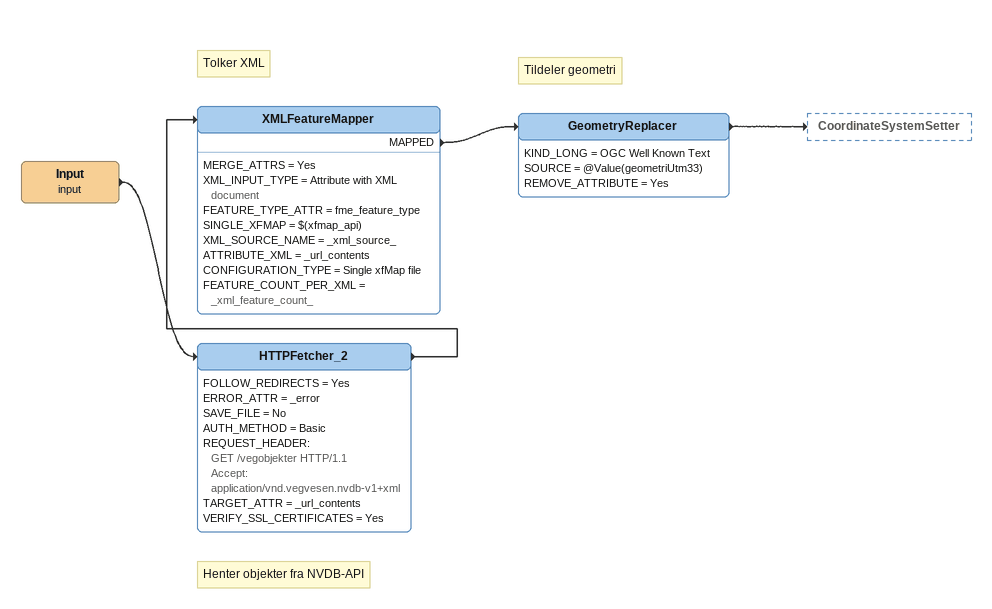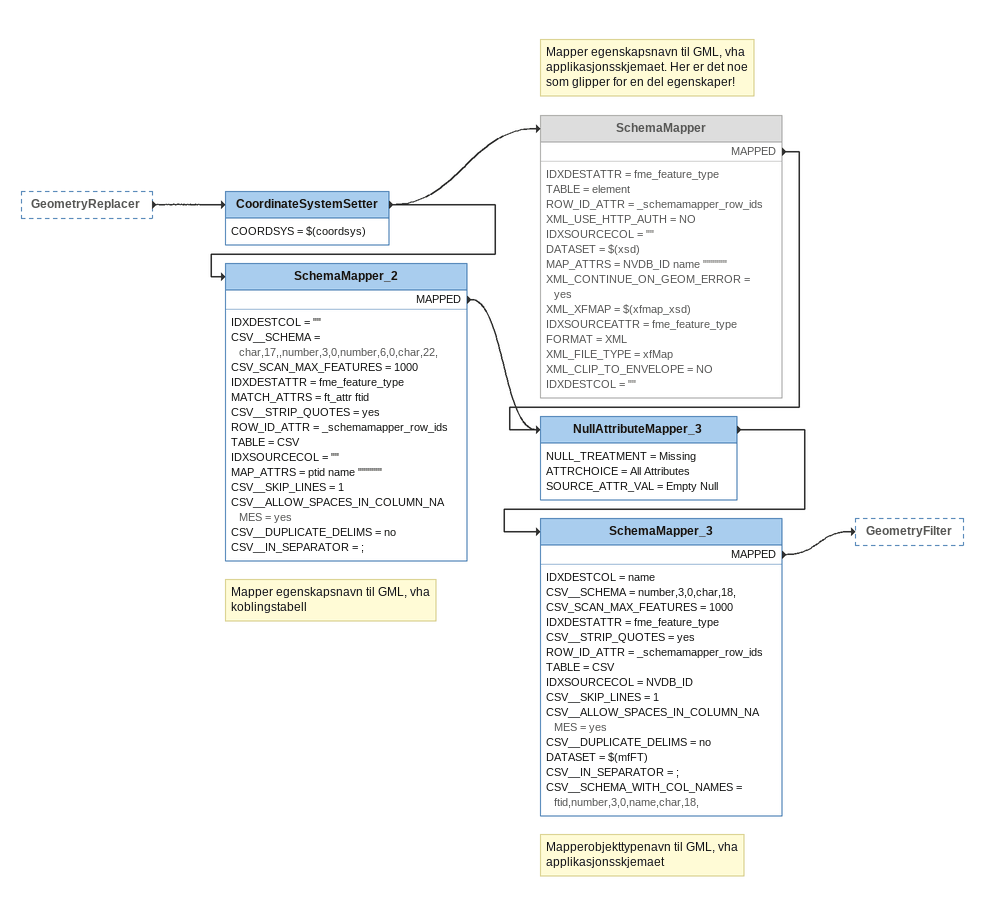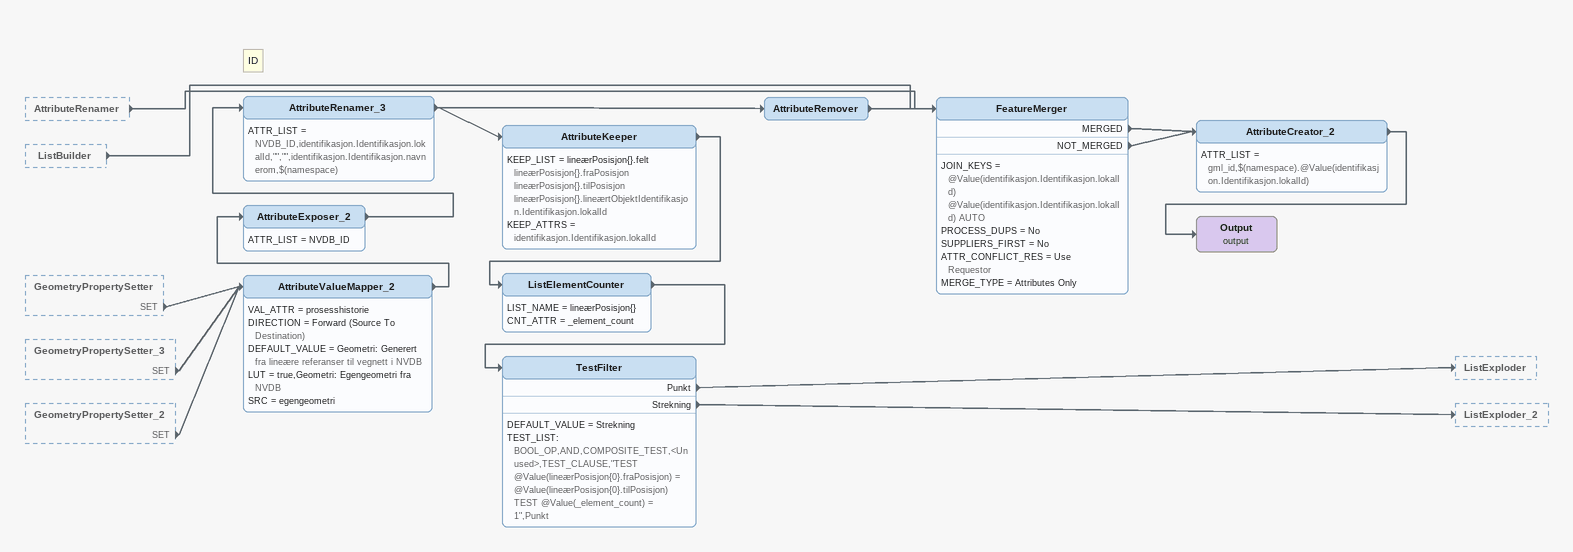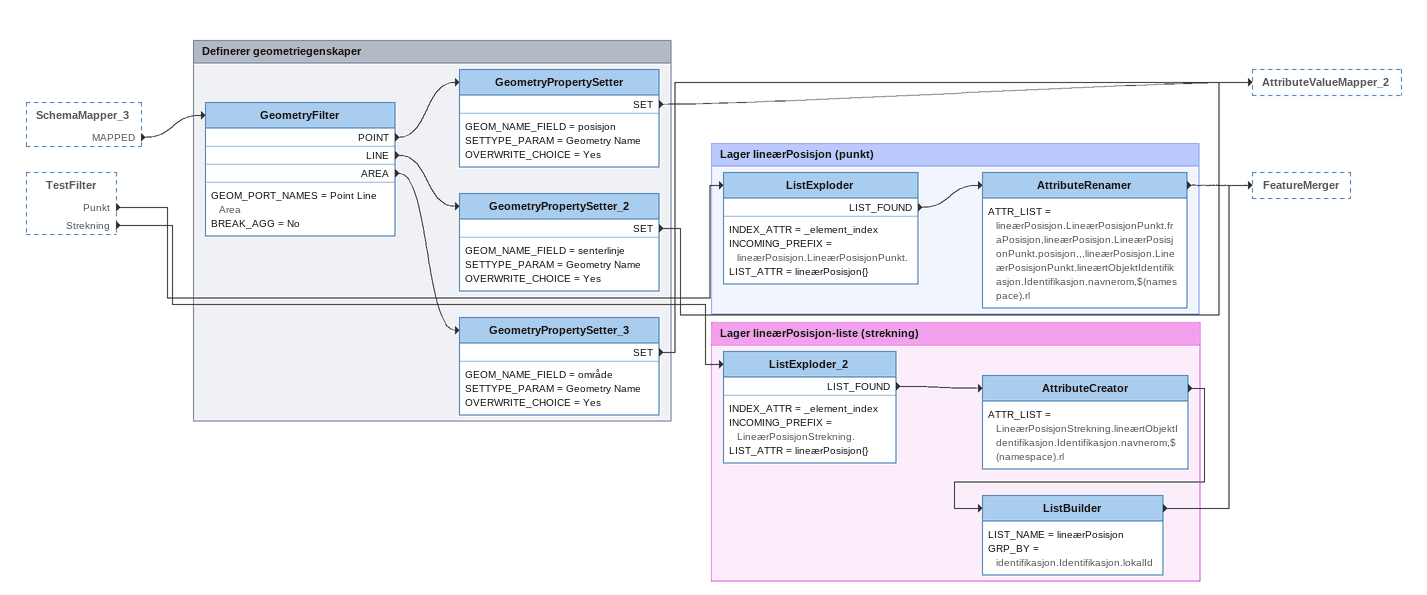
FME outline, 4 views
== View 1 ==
Input (input)
    -> HTTPFetcher_2
Note: Henter objekter fra NVDB-API
HTTPFetcher_2
    FOLLOW_REDIRECTS = Yes
    ERROR_ATTR = _error
    SAVE_FILE = No
    AUTH_METHOD = Basic
    REQUEST_HEADER:
      GET /vegobjekter HTTP/1.1
      Accept: application/vnd.vegvesen.nvdb-v1+xml
    TARGET_ATTR = _url_contents
    VERIFY_SSL_CERTIFICATES = Yes
    -> XMLFeatureMapper
Note: Tolker XML
XMLFeatureMapper
    MERGE_ATTRS = Yes
    XML_INPUT_TYPE = Attribute with XML document
    FEATURE_TYPE_ATTR = fme_feature_type
    SINGLE_XFMAP = $(xfmap_api)
    XML_SOURCE_NAME = _xml_source_
    ATTRIBUTE_XML = _url_contents
    CONFIGURATION_TYPE = Single xfMap file
    FEATURE_COUNT_PER_XML = _xml_feature_count_
    MAPPED -> GeometryReplacer
Note: Tildeler geometri
GeometryReplacer
    KIND_LONG = OGC Well Known Text
    SOURCE = @Value(geometriUtm33)
    REMOVE_ATTRIBUTE = Yes
    -> CoordinateSystemSetter

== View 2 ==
GeometryReplacer [outside]
    -> CoordinateSystemSetter
CoordinateSystemSetter
    COORDSYS = $(coordsys)
    -> SchemaMapper
    -> SchemaMapper_2
Note: Mapper egenskapsnavn til GML, vha applikasjonsskjemaet. Her er det noe som glipper for en del egenskaper!
SchemaMapper [off]
    IDXDESTATTR = fme_feature_type
    TABLE = element
    ROW_ID_ATTR = _schemamapper_row_ids
    XML_USE_HTTP_AUTH = NO
    IDXSOURCECOL = ""
    DATASET = $(xsd)
    MAP_ATTRS = NVDB_ID name """"""
    XML_CONTINUE_ON_GEOM_ERROR = yes
    XML_XFMAP = $(xfmap_xsd)
    IDXSOURCEATTR = fme_feature_type
    FORMAT = XML
    XML_FILE_TYPE = xfMap
    XML_CLIP_TO_ENVELOPE = NO
    IDXDESTCOL = ""
    MAPPED -> NullAttributeMapper_3
Note: Mapper egenskapsnavn til GML, vha koblingstabell
SchemaMapper_2
    IDXDESTCOL = ""
    CSV__SCHEMA = char,17,,number,3,0,number,6,0,char,22,
    CSV_SCAN_MAX_FEATURES = 1000
    IDXDESTATTR = fme_feature_type
    MATCH_ATTRS = ft_attr ftid
    CSV__STRIP_QUOTES = yes
    ROW_ID_ATTR = _schemamapper_row_ids
    TABLE = CSV
    IDXSOURCECOL = ""
    MAP_ATTRS = ptid name """"""
    CSV__SKIP_LINES = 1
    CSV__ALLOW_SPACES_IN_COLUMN_NAMES = yes
    CSV__DUPLICATE_DELIMS = no
    CSV__IN_SEPARATOR = ;
    MAPPED -> NullAttributeMapper_3
NullAttributeMapper_3
    NULL_TREATMENT = Missing
    ATTRCHOICE = All Attributes
    SOURCE_ATTR_VAL = Empty Null
    -> SchemaMapper_3
Note: Mapperobjekttypenavn til GML, vha applikasjonsskjemaet
SchemaMapper_3
    IDXDESTCOL = name
    CSV__SCHEMA = number,3,0,char,18,
    CSV_SCAN_MAX_FEATURES = 1000
    IDXDESTATTR = fme_feature_type
    CSV__STRIP_QUOTES = yes
    ROW_ID_ATTR = _schemamapper_row_ids
    TABLE = CSV
    IDXSOURCECOL = NVDB_ID
    CSV__SKIP_LINES = 1
    CSV__ALLOW_SPACES_IN_COLUMN_NAMES = yes
    CSV__DUPLICATE_DELIMS = no
    DATASET = $(mfFT)
    CSV__IN_SEPARATOR = ;
    CSV__SCHEMA_WITH_COL_NAMES = ftid,number,3,0,name,char,18,
    MAPPED -> GeometryFilter

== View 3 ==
AttributeRenamer [outside]
    -> FeatureMerger
ListBuilder [outside]
    -> FeatureMerger
GeometryPropertySetter [outside]
    SET -> AttributeValueMapper_2
GeometryPropertySetter_3 [outside]
    SET -> AttributeValueMapper_2
GeometryPropertySetter_2 [outside]
    SET -> AttributeValueMapper_2
AttributeValueMapper_2
    VAL_ATTR = prosesshistorie
    DIRECTION = Forward (Source To Destination)
    DEFAULT_VALUE = Geometri: Generert fra lineære referanser til vegnett i NVDB
    LUT = true,Geometri: Egengeometri fra NVDB
    SRC = egengeometri
    -> AttributeExposer_2
AttributeExposer_2
    ATTR_LIST = NVDB_ID
    -> AttributeRenamer_3
Note: ID
AttributeRenamer_3
    ATTR_LIST = NVDB_ID,identifikasjon.Identifikasjon.lokalId,"","",identifikasjon.Identifikasjon.navnerom,$(namespace)
    -> AttributeKeeper
    -> AttributeRemover
AttributeRemover
    -> FeatureMerger
AttributeKeeper
    KEEP_LIST = lineærPosisjon{}.felt lineærPosisjon{}.fraPosisjon lineærPosisjon{}.tilPosisjon lineærPosisjon{}.lineærtObjektIdentifikasjon.Identifikasjon.lokalId
    KEEP_ATTRS = identifikasjon.Identifikasjon.lokalId
    -> ListElementCounter
ListElementCounter
    LIST_NAME = lineærPosisjon{}
    CNT_ATTR = _element_count
    -> TestFilter
TestFilter
    DEFAULT_VALUE = Strekning
    TEST_LIST:
      BOOL_OP,AND,COMPOSITE_TEST,<Unused>,TEST_CLAUSE,"TEST @Value(lineærPosisjon{0}.fraPosisjon) = @Value(lineærPosisjon{0}.tilPosisjon)
      TEST @Value(_element_count) = 1",Punkt
    Punkt -> ListExploder
    Strekning -> ListExploder_2
FeatureMerger
    JOIN_KEYS = @Value(identifikasjon.Identifikasjon.lokalId) @Value(identifikasjon.Identifikasjon.lokalId) AUTO
    PROCESS_DUPS = No
    SUPPLIERS_FIRST = No
    ATTR_CONFLICT_RES = Use Requestor
    MERGE_TYPE = Attributes Only
    MERGED -> AttributeCreator_2
    NOT_MERGED -> AttributeCreator_2
AttributeCreator_2
    ATTR_LIST = gml_id,$(namespace).@Value(identifikasjon.Identifikasjon.lokalId)
    -> Output (output)
Output (output)

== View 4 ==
SchemaMapper_3 [outside]
    MAPPED -> GeometryFilter
TestFilter [outside]
    Punkt -> ListExploder
    Strekning -> ListExploder_2

Bookmark: Definerer geometriegenskaper
GeometryFilter
    GEOM_PORT_NAMES = Point Line Area
    BREAK_AGG = No
    POINT -> GeometryPropertySetter
    LINE -> GeometryPropertySetter_2
    AREA -> GeometryPropertySetter_3
GeometryPropertySetter
    GEOM_NAME_FIELD = posisjon
    SETTYPE_PARAM = Geometry Name
    OVERWRITE_CHOICE = Yes
    SET -> AttributeValueMapper_2
GeometryPropertySetter_2
    GEOM_NAME_FIELD = senterlinje
    SETTYPE_PARAM = Geometry Name
    OVERWRITE_CHOICE = Yes
    SET -> AttributeValueMapper_2
GeometryPropertySetter_3
    GEOM_NAME_FIELD = område
    SETTYPE_PARAM = Geometry Name
    OVERWRITE_CHOICE = Yes
    SET -> AttributeValueMapper_2

Bookmark: Lager lineærPosisjon (punkt)
ListExploder
    INDEX_ATTR = _element_index
    INCOMING_PREFIX = lineærPosisjon.LineærPosisjonPunkt.
    LIST_ATTR = lineærPosisjon{}
    LIST_FOUND -> AttributeRenamer
AttributeRenamer
    ATTR_LIST = lineærPosisjon.LineærPosisjonPunkt.fraPosisjon,lineærPosisjon.LineærPosisjonPunkt.posisjon,,,lineærPosisjon.LineærPosisjonPunkt.lineærtObjektIdentifikasjon.Identifikasjon.navnerom,$(namespace).rl
    -> FeatureMerger

Bookmark: Lager lineærPosisjon-liste (strekning)
ListExploder_2
    INDEX_ATTR = _element_index
    INCOMING_PREFIX = LineærPosisjonStrekning.
    LIST_ATTR = lineærPosisjon{}
    LIST_FOUND -> AttributeCreator
AttributeCreator
    ATTR_LIST = LineærPosisjonStrekning.lineærtObjektIdentifikasjon.Identifikasjon.navnerom,$(namespace).rl
    -> ListBuilder
ListBuilder
    LIST_NAME = lineærPosisjon
    GRP_BY = identifikasjon.Identifikasjon.lokalId
    -> FeatureMerger
